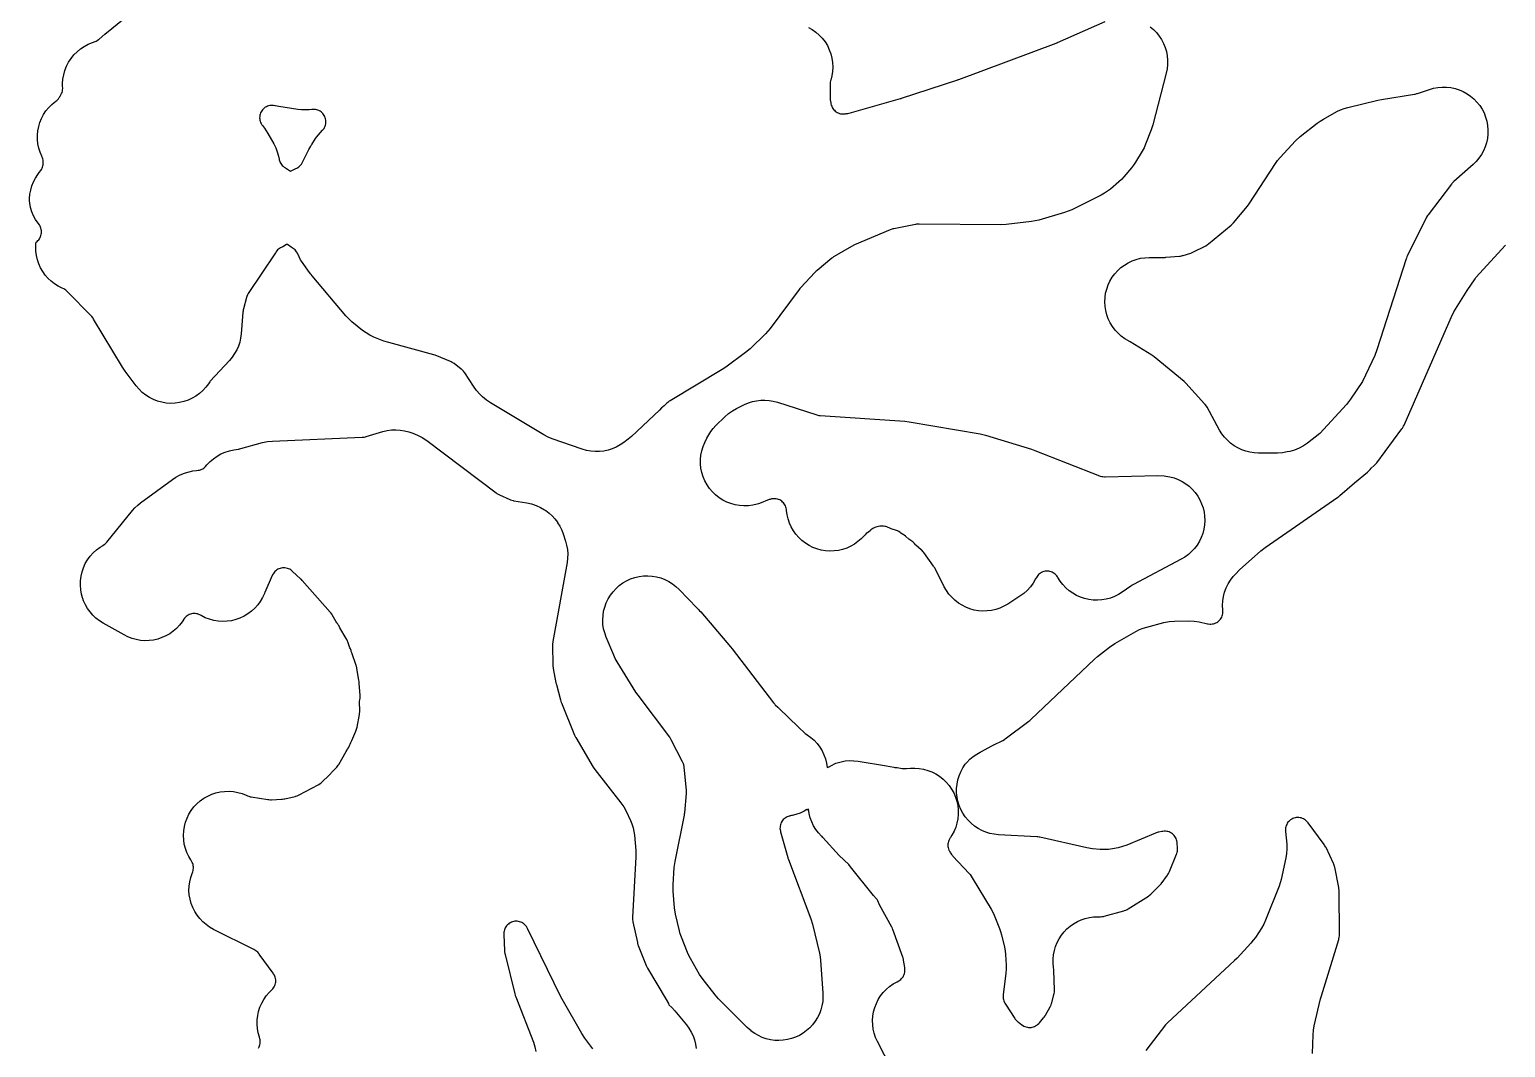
# Model space of a CAD drawing. Header units: millimetres. Extents: x 0 to 300, y 0 to 300.
# Drawn here: x 76.1 to 198.4, y 84.2 to 168.6 of the extents above; entities that cross this region are included whole.
import ezdxf

# ---------------------------------------------------------------- set-up
doc = ezdxf.new("R2010")
doc.units = ezdxf.units.MM
doc.layers.add('CUT', color=7, linetype='CONTINUOUS')

msp = doc.modelspace()

# ---------------------------------------------------------------- linework, layer by layer
at = {"layer": 'CUT'}
for points in [[(168.9527, 168.8156), (169.226, 168.5842), (169.4755, 168.3273), (169.6988, 168.0474), (169.8938, 167.747), (170.0586, 167.4291), (170.1917, 167.0967), (170.2918, 166.7529), (170.358, 166.4009), (170.3897, 166.0442), (170.3864, 165.6862), (170.3483, 165.3301), (170.2758, 164.9794), (169.1635, 160.6728), (169.0307, 160.2606), (168.5726, 159.082), (168.4424, 158.7861), (168.2867, 158.5029), (167.7325, 157.5921), (167.5752, 157.3548), (167.3999, 157.1303), (166.7673, 156.3817), (166.565, 156.1613), (166.3455, 155.958), (165.6499, 155.3646), (165.4132, 155.1789), (165.1622, 155.0131), (164.8984, 154.8685), (162.4477, 153.6523), (162.1518, 153.5214), (161.8456, 153.417), (159.7064, 152.7913), (159.4054, 152.7169), (159.0991, 152.6681), (157.0132, 152.4257), (156.5596, 152.4012), (149.8054, 152.4552), (149.7346, 152.454), (149.582, 152.44), (149.5121, 152.4283), (147.699, 152.0779), (147.626, 152.0617), (147.4711, 152.0145), (147.4016, 151.9872), (144.4339, 150.7289), (144.3342, 150.6827), (144.3011, 150.666), (144.2047, 150.6133), (142.7606, 149.7609), (142.7143, 149.7323), (142.6177, 149.6648), (142.575, 149.6312), (141.3425, 148.6221), (141.2596, 148.5495), (141.2324, 148.5241), (141.1545, 148.4461), (140.0029, 147.2151), (139.9402, 147.1441), (139.9197, 147.1195), (139.8611, 147.045), (137.4586, 143.805), (137.2679, 143.5689), (137.0584, 143.3493), (135.792, 142.1273), (135.4249, 141.8168), (133.7786, 140.5996), (133.4834, 140.4026), (129.1569, 137.8088), (129.0935, 137.7684), (128.9635, 137.6705), (128.9072, 137.6206), (128.6945, 137.422), (128.6625, 137.4001), (128.5215, 137.2837), (128.4614, 137.2243), (128.2841, 137.0387), (125.9533, 134.8616), (125.6777, 134.6284), (125.3212, 134.3557), (125.023, 134.15), (124.7061, 133.9747), (124.3734, 133.8315), (124.0282, 133.7217), (123.6739, 133.6464), (123.3139, 133.6064), (122.9517, 133.602), (122.5909, 133.6333), (122.2348, 133.6999), (121.8871, 133.8013), (119.4013, 134.6609), (119.05, 134.8031), (118.7153, 134.9806), (114.2847, 137.6319), (113.9386, 137.8668), (113.6214, 138.1394), (113.4, 138.3528), (113.111, 138.6658), (112.86, 139.0101), (112.142, 140.1259), (112.1078, 140.1767), (112.0404, 140.2639), (111.9809, 140.3286), (111.8995, 140.403), (111.8518, 140.4413), (111.2618, 140.8947), (111.2123, 140.931), (111.1191, 140.9906), (111.0212, 141.0419), (110.9651, 141.0668), (109.8431, 141.5364), (109.74, 141.5756), (109.7048, 141.5877), (109.5993, 141.6199), (105.8545, 142.6305), (105.4495, 142.7655), (104.6203, 143.0965), (104.2885, 143.2485), (103.9734, 143.4326), (103.6781, 143.647), (102.8012, 144.353), (102.5338, 144.5907), (102.2907, 144.8532), (99.5163, 148.1595), (99.4217, 148.287), (99.3793, 148.3443), (99.1531, 148.6494), (98.6092, 149.3829), (98.5467, 149.5017), (98.3139, 149.9938), (98.2824, 150.0563), (98.2177, 150.1642), (98.1579, 150.2448), (98.0905, 150.3192), (98.0162, 150.3865), (97.9356, 150.4463), (97.7518, 150.5564), (97.4486, 150.759), (97.4239, 150.7793), (97.3834, 150.7523), (97.0694, 150.5844), (96.8855, 150.4973), (96.7995, 150.4456), (96.7189, 150.3857), (96.6447, 150.3183), (96.5774, 150.2439), (96.5025, 150.1427), (96.4635, 150.081), (96.4069, 149.9942), (94.2449, 146.7765), (94.2025, 146.7096), (94.1366, 146.5831), (94.0852, 146.4501), (94.0629, 146.3741), (93.8122, 145.4225), (93.7975, 145.3615), (93.7746, 145.2274), (93.7681, 145.1649), (93.6209, 143.3568), (93.5762, 143.0112), (93.4989, 142.6714), (93.3898, 142.3404), (93.2499, 142.0213), (93.0803, 141.7168), (92.8827, 141.4298), (92.6588, 141.1627), (91.0632, 139.4336), (91.0133, 139.3766), (90.904, 139.2294), (90.6932, 138.9439), (90.4457, 138.6707), (90.172, 138.4237), (89.875, 138.2053), (89.5575, 138.0178), (89.2229, 137.8631), (88.8744, 137.7426), (88.5157, 137.6577), (88.1502, 137.6092), (87.7817, 137.5975), (87.4139, 137.6228), (87.0505, 137.6848), (86.6951, 137.7829), (86.3513, 137.9161), (86.0227, 138.0831), (85.7124, 138.2822), (85.4236, 138.5114), (85.1592, 138.7684), (84.9219, 139.0506), (84.0015, 140.2637), (83.7771, 140.5955), (81.3878, 144.5815), (81.3434, 144.651), (81.2345, 144.7924), (81.1788, 144.8531), (79.2362, 146.8496), (79.1874, 146.8974), (79.0936, 146.977), (79.013, 147.0329), (78.9275, 147.0809), (78.7856, 147.1434), (78.4653, 147.3036), (78.1621, 147.4943), (77.8788, 147.7136), (77.6183, 147.9594), (77.383, 148.2295), (77.175, 148.5211), (76.9964, 148.8316), (76.8489, 149.158), (76.7339, 149.4973), (76.6525, 149.8461), (76.6054, 150.2012), (76.5931, 150.5591), (76.6157, 150.9166), (76.6232, 150.9635), (76.6235, 150.9637), (76.7041, 151.0235), (76.7784, 151.091), (76.8457, 151.1654), (76.9055, 151.2461), (76.957, 151.3322), (76.9998, 151.423), (77.0335, 151.5175), (77.0578, 151.6149), (77.0724, 151.7142), (77.0772, 151.8145), (77.0721, 151.9147), (77.0572, 152.014), (77.0327, 152.1113), (76.9987, 152.2058), (76.9557, 152.2964), (76.9039, 152.3824), (76.7914, 152.5335), (76.5903, 152.8333), (76.4196, 153.1514), (76.2809, 153.4846), (76.1756, 153.8299), (76.1047, 154.1839), (76.0838, 154.3929), (76.0825, 154.582), (76.1141, 154.934), (76.1793, 155.2814), (76.2776, 155.6208), (76.408, 155.9493), (76.5694, 156.2637), (76.7603, 156.5611), (76.8944, 156.7316), (76.8927, 156.7329), (77.0301, 156.9079), (77.0841, 156.9927), (77.1295, 157.0824), (77.1659, 157.1761), (77.1929, 157.273), (77.2102, 157.372), (77.2197, 157.4978), (77.2197, 157.5678), (77.2195, 157.5774), (77.2164, 157.6445), (77.2021, 157.7647), (77.1818, 157.859), (77.1527, 157.951), (77.1032, 158.0676), (77.1002, 158.0738), (76.9602, 158.4058), (76.8533, 158.7498), (76.7806, 159.1027), (76.7428, 159.4611), (76.7403, 159.8214), (76.7731, 160.1802), (76.8409, 160.5341), (76.943, 160.8796), (77.0784, 161.2135), (77.2459, 161.5325), (77.4438, 161.8336), (77.6703, 162.1138), (77.9231, 162.3705), (78.1251, 162.5389), (78.2534, 162.6355), (78.2648, 162.6433), (78.3424, 162.7082), (78.3668, 162.7331), (78.4074, 162.7707), (78.4755, 162.8477), (78.5507, 162.9525), (78.588, 163.0136), (78.6337, 163.093), (78.6422, 163.106), (78.6799, 163.1673), (78.7393, 163.2825), (78.7771, 163.3786), (78.805, 163.4781), (78.8227, 163.5799), (78.8301, 163.683), (78.8232, 163.9114), (78.8276, 163.9116), (78.8219, 164.1047), (78.8485, 164.4762), (78.9127, 164.8431), (79.0136, 165.2017), (79.1503, 165.5482), (79.3214, 165.879), (79.5251, 166.1908), (79.7593, 166.4805), (80.0216, 166.7449), (80.3094, 166.9814), (80.6196, 167.1876), (80.949, 167.3613), (81.2944, 167.5008), (81.5249, 167.5805), (81.6104, 167.6203), (81.6964, 167.671), (81.7975, 167.7448), (81.8506, 167.7899), (82.3257, 168.2137), (83.9387, 169.4884)], [(140.6216, 168.7661), (140.9433, 168.5837), (141.245, 168.3698), (141.5237, 168.1267), (141.7765, 167.8568), (142.001, 167.5629), (142.1947, 167.2479), (142.3559, 166.9151), (142.4827, 166.5677), (142.574, 166.2093), (142.6289, 165.8436), (142.6466, 165.4742), (142.6272, 165.1049), (142.5708, 164.7394), (142.4779, 164.3815), (142.4593, 164.3221), (142.4384, 164.2211), (142.4252, 164.0923), (142.4233, 164.0204), (142.4223, 163.0505), (142.4265, 162.9299), (142.4294, 162.8893), (142.4424, 162.7692), (142.4805, 162.5071), (142.4922, 162.4384), (142.5223, 162.3166), (142.5556, 162.2223), (142.598, 162.1317), (142.6491, 162.0457), (142.7083, 161.9651), (142.7752, 161.8907), (142.8489, 161.8231), (142.929, 161.7631), (143.0145, 161.7112), (143.1046, 161.668), (143.1986, 161.6337), (143.2955, 161.6088), (143.3943, 161.5935), (143.4942, 161.5879), (143.6195, 161.5931), (143.6888, 161.6012), (143.7554, 161.6105), (143.867, 161.6301), (143.9044, 161.638), (144.0144, 161.6652), (148.2568, 162.8679), (148.2886, 162.8772), (148.2993, 162.8805), (148.3309, 162.8905), (153.0164, 164.423), (153.0481, 164.4337), (153.0588, 164.4375), (153.0903, 164.4488), (161.1614, 167.4534), (161.2095, 167.4722), (161.2257, 167.4788), (161.2732, 167.499), (165.2241, 169.2563)], [(147.5057, 82.4399), (146.3476, 84.7066), (146.199, 85.0367), (146.0835, 85.3798), (146.0024, 85.7327), (145.9564, 86.0918), (145.946, 86.4536), (145.9712, 86.8148), (146.0318, 87.1717), (146.1273, 87.5209), (146.2566, 87.8591), (146.4186, 88.1828), (146.6116, 88.4891), (146.8339, 88.7749), (147.0832, 89.0374), (147.3571, 89.2741), (147.653, 89.4827), (147.9679, 89.6612), (148.1091, 89.7323), (148.1929, 89.7852), (148.2712, 89.8461), (148.3433, 89.9142), (148.4084, 89.989), (148.466, 90.0698), (148.5154, 90.1557), (148.5563, 90.2461), (148.5883, 90.3399), (148.6109, 90.4365), (148.6242, 90.5347), (148.6278, 90.6338), (148.6203, 90.758), (148.6112, 90.8265), (148.5144, 91.4365), (148.5024, 91.5022), (148.4665, 91.6422), (148.4454, 91.7056), (147.6271, 93.9834), (147.6077, 94.0344), (147.5594, 94.1422), (147.5343, 94.1906), (146.5299, 96.0375), (146.3756, 96.3572), (146.3305, 96.4795), (146.2678, 96.538), (146.0317, 96.8051), (144.124, 99.1875), (144.0583, 99.2646), (144.0354, 99.2899), (143.9652, 99.3628), (143.1769, 100.1329), (141.8247, 101.6159), (141.7562, 101.6867), (141.7159, 101.7259), (141.4694, 101.991), (141.2501, 102.2789), (141.0603, 102.5871), (140.9016, 102.9124), (140.7758, 103.2518), (140.6839, 103.6019), (140.6269, 103.9594), (140.6268, 103.9618), (140.5686, 103.9221), (140.5072, 103.8885), (140.5041, 103.9352), (140.2634, 103.7911), (139.9346, 103.6361), (139.5921, 103.5144), (139.2917, 103.44), (139.2228, 103.4256), (139.1482, 103.4138), (139.0765, 103.3952), (139.0474, 103.3895), (138.9523, 103.3611), (138.8604, 103.3236), (138.7726, 103.2773), (138.6897, 103.2228), (138.6124, 103.1605), (138.5416, 103.0909), (138.4778, 103.0149), (138.4218, 102.933), (138.3739, 102.846), (138.3347, 102.7548), (138.3045, 102.6603), (138.2836, 102.5632), (138.2723, 102.4646), (138.2705, 102.3654), (138.2784, 102.2664), (138.3003, 102.1439), (138.3174, 102.0769), (138.9122, 99.9604), (138.9332, 99.8915), (138.9408, 99.8684), (138.9647, 99.8005), (140.8286, 94.857), (140.9638, 94.4166), (141.5392, 92.0141), (141.597, 91.7206), (141.6307, 91.4234), (141.8262, 88.7228), (141.8347, 88.3692), (141.8092, 88.0164), (141.7499, 87.6677), (141.6574, 87.3263), (141.5324, 86.9954), (141.3762, 86.678), (141.1903, 86.3772), (140.9763, 86.0956), (140.7362, 85.8358), (140.4722, 85.6004), (140.1868, 85.3914), (139.8827, 85.2108), (139.5626, 85.0603), (139.2295, 84.9413), (138.8865, 84.8549), (138.5368, 84.8018), (138.1837, 84.7825), (137.8303, 84.7974), (137.4799, 84.8461), (137.1359, 84.9283), (136.8014, 85.0431), (136.4794, 85.1896), (136.1731, 85.3664), (135.8851, 85.5718), (135.8692, 85.5844), (135.5443, 85.8733), (133.1818, 88.2393), (132.8871, 88.5725), (131.8928, 89.8443), (131.6103, 90.2618), (130.8428, 91.5829), (130.7143, 91.8242), (130.6042, 92.0744), (130.0997, 93.3467), (130.0058, 93.6129), (129.9326, 93.8855), (129.6198, 95.2595), (129.5394, 95.7878), (129.4305, 97.1745), (129.4262, 97.6878), (129.5145, 99.1228), (129.5794, 99.6199), (130.3501, 103.462), (130.3647, 103.5458), (130.3689, 103.5742), (130.3792, 103.6587), (130.5314, 105.2457), (130.5364, 105.3158), (130.5359, 105.4679), (130.5305, 105.538), (130.3358, 107.4441), (130.3275, 107.5103), (130.3042, 107.6281), (130.2769, 107.7198), (130.232, 107.8312), (130.2028, 107.8911), (129.2652, 109.7077), (129.2369, 109.7599), (129.1686, 109.8689), (129.134, 109.9171), (126.5127, 113.414), (126.3368, 113.6704), (124.7724, 116.1734), (124.6223, 116.4371), (124.4945, 116.7124), (123.8667, 118.2249), (123.7442, 118.567), (123.656, 118.9195), (123.6031, 119.279), (123.5859, 119.6419), (123.6047, 120.0048), (123.6592, 120.3641), (123.749, 120.7162), (123.873, 121.0577), (124.0302, 121.3854), (124.219, 121.6958), (124.4375, 121.9862), (124.6836, 122.2535), (124.9549, 122.4952), (125.2488, 122.709), (125.5623, 122.8926), (125.8925, 123.0445), (126.236, 123.1629), (126.5895, 123.2469), (126.9496, 123.2955), (127.3128, 123.3084), (127.6754, 123.2853), (128.034, 123.2265), (128.385, 123.1326), (128.725, 123.0045), (129.0508, 122.8434), (129.359, 122.651), (129.6467, 122.4291), (129.9111, 122.1798), (131.4188, 120.6104), (131.4661, 120.5603), (131.4897, 120.5353), (131.5135, 120.5101), (131.6082, 120.4098), (131.6995, 120.309), (134.1795, 117.4023), (134.2988, 117.255), (137.7294, 112.7867), (137.7632, 112.7443), (137.8419, 112.6566), (137.8805, 112.6182), (138.0871, 112.4205), (138.1635, 112.336), (138.2014, 112.2986), (139.7849, 110.7919), (139.8419, 110.7412), (140.3124, 110.2909), (140.3696, 110.2391), (140.5021, 110.1373), (140.5284, 110.1203), (140.8235, 109.9082), (141.0963, 109.668), (141.344, 109.4019), (141.5642, 109.1128), (141.7548, 108.8032), (141.9138, 108.4764), (142.0398, 108.1354), (142.1315, 107.7837), (142.188, 107.4246), (142.1888, 107.4105), (142.2944, 107.4777), (142.2975, 107.4487), (142.5272, 107.5885), (142.8378, 107.7377), (142.9076, 107.765), (143.0149, 107.8041), (143.3333, 107.8939), (143.6852, 107.957), (144.0417, 107.9857), (144.3992, 107.9796), (144.7545, 107.9387), (147.11, 107.5511), (147.7082, 107.4345), (147.7944, 107.4204), (147.9828, 107.4072), (147.9839, 107.4072), (148.3871, 107.3409), (148.4718, 107.3295), (148.6568, 107.3216), (148.7422, 107.3256), (149.0853, 107.3522), (149.4504, 107.3622), (149.8147, 107.336), (150.1746, 107.2737), (150.5266, 107.176), (150.8671, 107.0439), (151.1928, 106.8786), (151.5005, 106.6818), (151.7871, 106.4554), (152.0499, 106.2017), (152.2862, 105.9231), (152.4936, 105.6225), (152.6702, 105.3028), (152.8142, 104.9671), (152.9241, 104.6188), (152.9989, 104.2613), (153.0379, 103.8981), (153.0406, 103.5329), (153.0071, 103.1692), (152.9376, 102.8106), (152.8328, 102.4607), (152.6939, 102.1229), (152.5221, 101.8006), (152.3877, 101.5995), (152.3891, 101.5986), (152.3738, 101.5756), (152.3058, 101.4623), (152.2628, 101.3713), (152.2289, 101.2766), (152.2045, 101.1789), (152.1898, 101.0794), (152.185, 100.9788), (152.1901, 100.8783), (152.2051, 100.7788), (152.2298, 100.6813), (152.2746, 100.557), (152.2853, 100.5315), (152.2819, 100.5301), (152.3318, 100.4108), (152.4045, 100.3386), (152.4266, 100.2944), (152.4801, 100.2092), (152.5575, 100.1094), (152.6044, 100.0573), (153.9504, 98.6356), (154.0227, 98.545), (154.2021, 98.2739), (155.7586, 95.6802), (155.8965, 95.4287), (156.0143, 95.1672), (156.4572, 94.0723), (156.5528, 93.8072), (156.6277, 93.5356), (156.8645, 92.5287), (156.9231, 92.2214), (156.9553, 91.9102), (157.0094, 91.0195), (157.0145, 90.6856), (156.9893, 90.3526), (156.7728, 88.5742), (156.766, 88.5036), (156.7632, 88.3761), (156.7712, 88.2747), (156.7891, 88.1746), (156.8169, 88.0768), (156.8543, 87.9823), (156.9128, 87.8689), (156.9499, 87.8085), (157.7209, 86.6205), (157.7575, 86.5669), (157.8298, 86.4751), (157.8939, 86.4074), (157.9816, 86.3302), (158.0331, 86.2908), (158.3106, 86.0883), (158.3689, 86.0479), (158.4792, 85.9832), (158.5719, 85.9406), (158.6683, 85.9075), (158.7675, 85.8841), (158.8685, 85.8707), (158.9704, 85.8675), (159.0721, 85.8745), (159.1726, 85.8915), (159.2709, 85.9184), (159.366, 85.9551), (159.457, 86.001), (159.543, 86.0557), (159.6231, 86.1188), (159.7152, 86.2075), (159.7625, 86.2604), (160.1083, 86.6673), (160.1502, 86.719), (160.2329, 86.8371), (160.2671, 86.8941), (160.6585, 87.5817), (160.6884, 87.6369), (160.7354, 87.7397), (160.7732, 87.8462), (160.7903, 87.9066), (160.9705, 88.6039), (160.9856, 88.6683), (161.0046, 88.786), (161.0125, 88.9049), (161.0124, 88.9711), (160.9701, 90.5972), (160.9654, 90.681), (160.9422, 90.841), (160.9085, 91.1908), (160.9084, 91.5422), (160.9419, 91.892), (161.0086, 92.237), (161.1079, 92.5741), (161.239, 92.9002), (161.4006, 93.2122), (161.5913, 93.5074), (161.8094, 93.783), (162.0527, 94.0365), (162.3192, 94.2657), (162.6063, 94.4683), (162.9115, 94.6426), (163.2319, 94.7869), (163.5646, 94.9), (163.9066, 94.9807), (164.2548, 95.0284), (164.6059, 95.0427), (164.7738, 95.0415), (164.8384, 95.0425), (164.9543, 95.0522), (165.0689, 95.0724), (165.1316, 95.0879), (166.7516, 95.5275), (166.8197, 95.5478), (166.9392, 95.5934), (167.0535, 95.6507), (167.1144, 95.6872), (168.8103, 96.7608), (168.8745, 96.8039), (169.0054, 96.9083), (169.0617, 96.9613), (169.6734, 97.5684), (169.7568, 97.6575), (169.7837, 97.6885), (169.8604, 97.7835), (170.3818, 98.4806), (170.418, 98.5312), (170.477, 98.6263), (170.5274, 98.7262), (170.5517, 98.7834), (171.1288, 100.2269), (171.151, 100.2862), (171.1838, 100.3955), (171.2021, 100.4846), (171.2124, 100.575), (171.2152, 100.6891), (171.2125, 100.7524), (171.188, 101.1301), (171.1816, 101.2011), (171.1606, 101.3277), (171.1338, 101.4264), (171.0973, 101.522), (171.0514, 101.6134), (170.9966, 101.6997), (170.9335, 101.7802), (170.8626, 101.8539), (170.7847, 101.9202), (170.7006, 101.9784), (170.611, 102.0279), (170.517, 102.0681), (170.4194, 102.0988), (170.3193, 102.1196), (170.2176, 102.1302), (170.1153, 102.1306), (169.9876, 102.1183), (169.9173, 102.1062), (169.6658, 102.0562), (169.597, 102.0408), (169.4509, 101.9964), (169.3852, 101.9709), (167.0064, 100.9814), (166.6507, 100.8544), (166.2838, 100.7647), (165.829, 100.6779), (165.4928, 100.6297), (165.1536, 100.6128), (164.8143, 100.6272), (164.1675, 100.6848), (163.6843, 100.7605), (159.8135, 101.6342), (159.7546, 101.6462), (159.6256, 101.664), (159.5657, 101.6685), (156.3831, 101.8378), (156.0256, 101.8744), (155.6735, 101.9458), (155.33, 102.0512), (154.9984, 102.1896), (154.6819, 102.3597), (154.3836, 102.56), (154.1062, 102.7884), (153.8525, 103.0428), (153.6248, 103.3208), (153.4254, 103.6196), (153.2561, 103.9366), (153.1185, 104.2685), (153.0141, 104.6123), (152.9437, 104.9646), (152.908, 105.3222), (152.9074, 105.6815), (152.942, 106.0391), (153.0112, 106.3917), (153.1146, 106.7358), (153.2511, 107.0682), (153.4194, 107.3856), (153.6131, 107.6778), (153.7437, 107.8388), (153.9983, 108.0961), (154.277, 108.327), (154.5771, 108.5294), (154.8481, 108.6757), (154.8475, 108.6771), (154.9623, 108.7355), (155.8372, 109.2085), (155.9323, 109.2641), (155.9638, 109.2839), (155.9905, 109.302), (156.6786, 109.6323), (156.7413, 109.6643), (156.8715, 109.7435), (156.9287, 109.7844), (158.8951, 111.2648), (158.9677, 111.3228), (158.9917, 111.343), (159.061, 111.4049), (164.3384, 116.3926), (164.5863, 116.6067), (165.5673, 117.3808), (166.0142, 117.6829), (167.7718, 118.6918), (168.0587, 118.8401), (168.3575, 118.9627), (168.666, 119.0585), (170.0904, 119.4334), (170.5247, 119.5201), (170.9663, 119.5539), (172.1556, 119.5732), (172.5895, 119.5545), (173.0182, 119.4848), (173.6836, 119.3358), (173.7531, 119.3221), (173.8799, 119.3067), (173.9816, 119.3045), (174.083, 119.3125), (174.1832, 119.3305), (174.281, 119.3585), (174.3756, 119.3959), (174.466, 119.4427), (174.5513, 119.4981), (174.6307, 119.5618), (174.7033, 119.6331), (174.7685, 119.7112), (174.8256, 119.7954), (174.8741, 119.8849), (174.9134, 119.9788), (174.9431, 120.0761), (174.9631, 120.1759), (174.973, 120.2771), (174.9728, 120.3789), (174.9625, 120.4797), (174.9436, 120.8517), (174.9625, 121.2238), (175.0189, 121.5921), (175.1123, 121.9527), (175.2417, 122.3021), (175.4058, 122.6365), (175.603, 122.9526), (175.8311, 123.2471), (176.0047, 123.4491), (176.356, 123.8057), (178.1276, 125.3744), (178.4657, 125.6401), (184.499, 129.8357), (184.5732, 129.8904), (184.5977, 129.9095), (184.6687, 129.9682), (185.8695, 131.0182), (186.9469, 131.8996), (187.0039, 131.9488), (187.1186, 132.0649), (187.1671, 132.1225), (187.2472, 132.2228), (187.5034, 132.4469), (187.5587, 132.4979), (187.6693, 132.6174), (187.7158, 132.6765), (189.8121, 135.4862), (189.8591, 135.5531), (189.9479, 135.7062), (189.9827, 135.7801), (193.8796, 144.7162), (194.1186, 145.1737), (195.2151, 146.955), (195.8763, 147.9333), (195.9458, 148.0169), (198.3994, 150.6986)], [(95.0515, 84.1585), (95.1005, 84.2462), (95.1406, 84.3384), (95.1714, 84.4341), (95.1927, 84.5323), (95.2042, 84.6322), (95.2059, 84.7326), (95.1977, 84.8328), (95.1797, 84.9317), (95.1434, 85.0586), (95.14, 85.0684), (95.0408, 85.4153), (94.9761, 85.7703), (94.9465, 86.1299), (94.9523, 86.4907), (94.9934, 86.8491), (95.0695, 87.2018), (95.1798, 87.5454), (95.3233, 87.8764), (95.4985, 88.1918), (95.7039, 88.4885), (95.9373, 88.7636), (96.168, 88.9869), (96.2505, 89.0751), (96.3119, 89.1553), (96.3651, 89.2413), (96.4095, 89.332), (96.4448, 89.4267), (96.4705, 89.5244), (96.4865, 89.6241), (96.4925, 89.725), (96.4886, 89.826), (96.4746, 89.926), (96.4509, 90.0242), (96.4176, 90.1196), (96.3751, 90.2113), (96.3106, 90.3204), (96.2704, 90.3782), (95.1164, 91.9522), (95.0753, 92.0056), (94.9945, 92.0963), (94.9236, 92.1622), (94.8467, 92.2212), (94.7437, 92.2856), (94.6841, 92.3172), (91.3261, 93.9992), (91.0096, 94.1778), (90.7124, 94.3867), (90.4372, 94.624), (90.1868, 94.8873), (89.9637, 95.174), (89.7699, 95.4814), (89.6074, 95.8064), (89.4779, 96.1459), (89.3825, 96.4965), (89.3221, 96.8548), (89.2975, 97.2173), (89.3087, 97.5805), (89.3558, 97.9407), (89.4382, 98.2946), (89.5552, 98.6386), (89.6102, 98.7774), (89.6376, 98.8727), (89.6557, 98.9702), (89.6642, 99.069), (89.6631, 99.1682), (89.6524, 99.2668), (89.6321, 99.3639), (89.6026, 99.4586), (89.564, 99.55), (89.5048, 99.6593), (89.4435, 99.7551), (89.4445, 99.7558), (89.2791, 100.0295), (89.1218, 100.36), (88.9982, 100.7045), (88.9095, 101.0597), (88.8566, 101.4219), (88.8399, 101.7875), (88.8597, 102.153), (88.9158, 102.5148), (89.0076, 102.8691), (89.1341, 103.2126), (89.2942, 103.5418), (89.4863, 103.8534), (89.7084, 104.1443), (89.9584, 104.4117), (90.2337, 104.653), (90.5316, 104.8656), (90.8493, 105.0475), (91.1834, 105.197), (91.5308, 105.3125), (91.8879, 105.3928), (92.2512, 105.4372), (92.6172, 105.4452), (92.9821, 105.4168), (93.3424, 105.3523), (93.6945, 105.2522), (94.0349, 105.1176), (94.1402, 105.0698), (94.2581, 105.0264), (94.3798, 104.9947), (94.4485, 104.9821), (95.835, 104.7636), (95.9062, 104.7542), (96.0614, 104.7456), (96.1332, 104.747), (96.9739, 104.7852), (97.0383, 104.7895), (97.1769, 104.8085), (97.2402, 104.8216), (98.0975, 105.0195), (98.1578, 105.0348), (98.2643, 105.0695), (98.3674, 105.1132), (98.4229, 105.1412), (100.0104, 105.9859), (100.0651, 106.0165), (100.1597, 106.0781), (100.2485, 106.1478), (100.2952, 106.1896), (100.9104, 106.7663), (100.9648, 106.8201), (101.0727, 106.9456), (101.1178, 107.0074), (101.1251, 107.018), (101.496, 107.3961), (101.5381, 107.4409), (101.6086, 107.5264), (101.6714, 107.6177), (101.703, 107.6705), (102.3127, 108.7437), (102.4025, 108.8741), (102.4378, 108.928), (102.5062, 109.0496), (102.5339, 109.1078), (102.5877, 109.2276), (102.6312, 109.3041), (102.6617, 109.3608), (102.7194, 109.4878), (102.742, 109.5481), (102.7785, 109.6528), (103.1249, 110.4248), (103.1571, 110.5027), (103.2116, 110.6767), (103.2296, 110.759), (103.4257, 111.8074), (103.4374, 111.8799), (103.4504, 112.0384), (103.4507, 112.1118), (103.4347, 112.8581), (103.4637, 113.0733), (103.4715, 113.1441), (103.4767, 113.2984), (103.4738, 113.3697), (103.4042, 114.4166), (103.3982, 114.4836), (103.3952, 114.5023), (103.3951, 114.5038), (103.3912, 114.5449), (103.3751, 114.6661), (103.2128, 115.6201), (103.2013, 115.6796), (103.1684, 115.8066), (103.1495, 115.8641), (102.7799, 116.9133), (102.7494, 117.03), (102.7285, 117.1024), (102.6708, 117.255), (102.6387, 117.3231), (102.6281, 117.3442), (102.457, 117.8297), (102.4317, 117.8962), (102.3664, 118.0355), (102.3314, 118.0975), (101.7975, 118.9913), (101.7008, 119.1831), (101.6704, 119.2401), (101.5965, 119.3586), (101.5587, 119.411), (101.5026, 119.4849), (101.1571, 120.0633), (101.1221, 120.1191), (101.0379, 120.2342), (100.9955, 120.2846), (98.6627, 122.9257), (98.608, 122.9846), (98.5891, 123.0041), (98.5316, 123.0603), (97.8844, 123.6639), (97.831, 123.7113), (97.7288, 123.7891), (97.6415, 123.8426), (97.5492, 123.8871), (97.453, 123.9222), (97.3537, 123.9474), (97.2524, 123.9626), (97.1501, 123.9676), (97.0478, 123.9623), (96.9466, 123.9468), (96.8474, 123.9213), (96.7512, 123.8859), (96.6591, 123.8411), (96.572, 123.7873), (96.4906, 123.725), (96.4159, 123.6549), (96.3486, 123.5777), (96.2894, 123.4941), (96.226, 123.3824), (96.1955, 123.3179), (95.5823, 121.9301), (95.5568, 121.8692), (95.5466, 121.8433), (95.3935, 121.5066), (95.2074, 121.187), (94.99, 120.8878), (94.7437, 120.6119), (94.4709, 120.3621), (94.1744, 120.141), (93.8572, 119.9509), (93.5224, 119.7936), (93.1736, 119.6707), (92.8141, 119.5836), (92.4478, 119.533), (92.0781, 119.5194), (91.709, 119.5432), (91.3442, 119.6038), (90.9873, 119.7009), (90.642, 119.8333), (90.3117, 119.9998), (90.1958, 120.0657), (90.1039, 120.1066), (90.0083, 120.1383), (89.9101, 120.1604), (89.8102, 120.1728), (89.7095, 120.1752), (89.6091, 120.1678), (89.51, 120.1505), (89.413, 120.1235), (89.3191, 120.0871), (89.2293, 120.0417), (89.1443, 119.9877), (89.0651, 119.9255), (88.9924, 119.8559), (88.9269, 119.7794), (88.8512, 119.6711), (88.8365, 119.6476), (88.8328, 119.65), (88.7368, 119.4969), (88.5157, 119.2113), (88.2676, 118.9488), (87.995, 118.7119), (87.7005, 118.5029), (87.3868, 118.3238), (87.0571, 118.1764), (86.7145, 118.062), (86.3623, 117.9818), (86.004, 117.9366), (85.643, 117.9268), (85.2827, 117.9525), (84.9267, 118.0134), (84.5784, 118.1089), (84.2412, 118.2382), (83.9182, 118.4), (82.1717, 119.385), (81.8706, 119.5746), (81.5892, 119.7925), (81.3303, 120.0365), (81.0961, 120.3045), (80.889, 120.5938), (80.7108, 120.9018), (80.5632, 121.2256), (80.4976, 121.4168), (80.4944, 121.4157), (80.49, 121.4287), (80.4723, 121.4903), (80.4476, 121.5622), (80.4419, 121.5818), (80.4458, 121.5829), (80.3876, 121.7859), (80.3218, 122.1517), (80.2933, 122.5222), (80.3023, 122.8937), (80.3488, 123.2624), (80.4323, 123.6245), (80.552, 123.9763), (80.7065, 124.3142), (80.8944, 124.6348), (81.1137, 124.9348), (81.3622, 125.2111), (81.6374, 125.4609), (81.9363, 125.6816), (82.1304, 125.7966), (82.129, 125.799), (82.1532, 125.8134), (82.2654, 125.8876), (82.3448, 125.9524), (82.4357, 126.0433), (82.4822, 126.0974), (84.6177, 128.7099), (84.8229, 128.9405), (85.0467, 129.1531), (85.2876, 129.3461), (87.9172, 131.2774), (88.2088, 131.4709), (88.5175, 131.6358), (88.8404, 131.7705), (89.0217, 131.8362), (89.3149, 131.9288), (89.6147, 131.9966), (89.9192, 132.039), (90.0712, 132.0538), (90.1672, 132.0725), (90.261, 132.1003), (90.3518, 132.1369), (90.4386, 132.1821), (90.5207, 132.2354), (90.5973, 132.2962), (90.6677, 132.3641), (90.7843, 132.5003), (91.0397, 132.7698), (91.321, 133.0121), (91.6253, 133.2249), (91.9495, 133.4058), (92.2903, 133.5531), (92.6443, 133.6653), (93.0077, 133.7412), (93.3873, 133.8006), (93.4815, 133.8181), (93.5132, 133.8249), (93.6062, 133.8479), (95.3998, 134.3454), (95.8109, 134.4345), (96.2295, 134.476), (103.647, 134.7842), (103.7061, 134.7879), (103.8121, 134.8012), (103.9165, 134.8232), (103.9736, 134.8391), (105.359, 135.2544), (105.7117, 135.3414), (106.0712, 135.3932), (106.4341, 135.4092), (106.7968, 135.3893), (107.1557, 135.3337), (107.5074, 135.2429), (107.8485, 135.1178), (108.2214, 134.9598), (108.6235, 134.7595), (108.9982, 134.5117), (114.7447, 130.1838), (114.81, 130.1375), (114.9595, 130.0493), (115.0317, 130.0145), (115.896, 129.6284), (115.9525, 129.6046), (116.0569, 129.5683), (116.164, 129.5412), (116.2243, 129.53), (117.2871, 129.3566), (117.6779, 129.2708), (118.057, 129.143), (118.4201, 128.9747), (118.7626, 128.7679), (118.8555, 128.7048), (119.13, 128.4986), (119.384, 128.2677), (119.6154, 128.0141), (119.8222, 127.7401), (119.8472, 127.7035), (120.0292, 127.4082), (120.1826, 127.097), (120.3059, 126.7728), (120.4971, 126.1885), (120.5926, 125.8391), (120.6533, 125.4819), (120.6786, 125.1205), (120.6681, 124.7584), (120.622, 124.399), (119.4553, 117.8705), (119.445, 117.8032), (119.433, 117.6561), (119.4324, 117.588), (119.4576, 115.8622), (119.4598, 115.8008), (119.4732, 115.6685), (119.4833, 115.6079), (119.707, 114.4268), (119.7193, 114.3678), (119.7238, 114.348), (119.7382, 114.2894), (120.0776, 113.0118), (120.1074, 112.9122), (120.1185, 112.8789), (120.1545, 112.7813), (121.2446, 110.0899), (121.2657, 110.0405), (121.3173, 109.9364), (121.3438, 109.8897), (122.7963, 107.442), (122.8527, 107.3534), (122.8727, 107.3241), (122.9346, 107.2393), (125.0901, 104.4732), (125.321, 104.1406), (125.5139, 103.7847), (125.8711, 103.0289), (125.9957, 102.7322), (126.094, 102.4256), (126.165, 102.1117), (126.2083, 101.7927), (126.3232, 100.5337), (126.3331, 99.9999), (126.0593, 94.9681), (126.0573, 94.9058), (126.061, 94.7936), (126.0746, 94.6822), (126.0861, 94.621), (126.4501, 92.8987), (126.464, 92.8392), (126.5023, 92.7126), (126.5237, 92.6554), (127.1884, 90.9904), (127.2106, 90.9379), (127.2654, 90.8273), (127.2937, 90.7778), (128.8513, 88.1789), (129.0212, 87.8609), (129.0693, 87.7449), (129.3208, 87.5151), (129.5588, 87.2512), (130.5125, 86.0847), (130.7257, 85.7964), (130.9097, 85.4887), (131.0628, 85.1646), (131.1837, 84.8271), (131.2711, 84.4794), (131.3241, 84.1248)], [(182.4022, 83.7051), (182.4433, 85.2642), (182.4722, 85.6377), (182.539, 86.0063), (183.0644, 88.2477), (183.1324, 88.4978), (184.574, 93.1448), (184.5937, 93.2149), (184.6196, 93.3433), (184.6322, 93.4738), (184.6336, 93.5465), (184.6118, 97.1722), (184.6096, 97.2425), (184.5937, 97.3939), (184.5811, 97.4631), (184.2349, 99.1396), (184.2158, 99.2204), (184.1592, 99.391), (184.1262, 99.4672), (183.5176, 100.77), (183.4854, 100.8346), (183.4053, 100.9687), (183.3637, 101.0276), (182.0268, 102.8243), (181.9829, 102.8802), (181.8967, 102.9747), (181.8208, 103.0428), (181.7385, 103.103), (181.6506, 103.1547), (181.5579, 103.1974), (181.4615, 103.2307), (181.3622, 103.2541), (181.2611, 103.2676), (181.1592, 103.2709), (181.0575, 103.264), (180.9569, 103.247), (180.8585, 103.2201), (180.7633, 103.1835), (180.6722, 103.1376), (180.5862, 103.0829), (180.506, 103.0198), (180.4325, 102.9491), (180.3665, 102.8714), (180.3085, 102.7875), (180.2591, 102.6983), (180.2189, 102.6045), (180.1883, 102.5072), (180.1675, 102.4074), (180.1567, 102.306), (180.156, 102.178), (180.1609, 102.1071), (180.2597, 101.0605), (180.2758, 100.6786), (180.2521, 100.297), (180.1889, 99.9199), (179.7937, 98.1367), (179.7199, 97.8566), (179.6243, 97.5832), (178.5151, 94.7714), (178.3601, 94.4306), (178.1713, 94.1073), (177.6665, 93.3362), (177.4891, 93.0883), (177.2919, 92.856), (176.1475, 91.6165), (175.9468, 91.4153), (170.3837, 86.2541), (170.3419, 86.2137), (170.2568, 86.1207), (170.2202, 86.0755), (168.5855, 83.9666)], [(122.7499, 84.097), (122.0953, 84.9774), (121.8481, 85.3565), (120.2261, 88.2151), (120.1236, 88.4091), (117.3494, 94.0594), (117.3174, 94.1208), (117.2517, 94.227), (117.1914, 94.3061), (117.1237, 94.379), (117.0492, 94.445), (116.9686, 94.5034), (116.8828, 94.5537), (116.7925, 94.5954), (116.6985, 94.6282), (116.6018, 94.6516), (116.5033, 94.6655), (116.4039, 94.6698), (116.3045, 94.6644), (116.2061, 94.6494), (116.1097, 94.6249), (116.0161, 94.5911), (115.9263, 94.5483), (115.841, 94.4971), (115.7611, 94.4378), (115.6874, 94.371), (115.6205, 94.2973), (115.561, 94.2175), (115.5097, 94.1323), (115.4668, 94.0425), (115.4329, 93.9489), (115.4083, 93.8525), (115.3931, 93.7542), (115.3862, 93.6296), (115.3874, 93.5603), (115.4437, 92.2144), (115.4484, 92.143), (115.4705, 91.9895), (115.4859, 91.9196), (116.2961, 88.6515), (116.3251, 88.5488), (116.336, 88.5145), (116.3715, 88.4139), (117.8353, 84.6558), (117.9621, 84.2679), (118.045, 83.8683)]]:
    msp.add_lwpolyline(points, dxfattribs=at)
for points in [[(177.1487, 154.1357), (179.3193, 157.4684), (179.5051, 157.7283), (179.7128, 157.971), (180.9962, 159.3454), (181.389, 159.7089), (182.7735, 160.8144), (183.0304, 161.002), (183.3026, 161.1666), (184.4243, 161.7803), (184.7129, 161.9222), (185.0129, 162.0384), (185.3219, 162.1278), (187.8199, 162.7338), (188.1096, 162.7919), (190.8507, 163.2275), (190.9101, 163.2382), (191.037, 163.2696), (191.0946, 163.2877), (192.0864, 163.6243), (192.4327, 163.7232), (192.7871, 163.7877), (193.146, 163.8172), (193.5061, 163.8114), (193.8639, 163.7705), (194.216, 163.6947), (194.5589, 163.5848), (194.8895, 163.4418), (195.2045, 163.2672), (195.5008, 163.0626), (195.7758, 162.83), (196.0266, 162.5715), (196.2509, 162.2898), (196.4466, 161.9875), (196.6118, 161.6674), (196.7448, 161.3328), (196.8445, 160.9867), (196.9097, 160.6325), (196.94, 160.2736), (196.9351, 159.9135), (196.8949, 159.5556), (196.8199, 159.2034), (196.7107, 158.8602), (196.5685, 158.5293), (196.3946, 158.214), (196.1906, 157.9171), (195.9586, 157.6417), (195.7007, 157.3903), (194.112, 155.9864), (194.0605, 155.9386), (193.9569, 155.8271), (193.913, 155.7722), (191.9735, 153.2191), (191.9341, 153.1645), (191.8572, 153.0405), (191.8259, 152.9809), (190.2438, 149.7909), (190.2209, 149.7426), (190.1774, 149.6353), (190.1601, 149.5847), (187.7359, 142.024), (187.5597, 141.5772), (186.5404, 139.4182), (185.5474, 137.9385), (185.3856, 137.7159), (185.2076, 137.5061), (182.9954, 135.0875), (181.9707, 134.2968), (181.6399, 134.0692), (181.2863, 133.8791), (180.914, 133.7287), (180.5276, 133.6199), (180.3023, 133.5695), (179.9056, 133.5033), (179.504, 133.4809), (177.9268, 133.4794), (177.5698, 133.4964), (177.2161, 133.548), (176.8692, 133.6338), (176.5322, 133.7528), (176.2083, 133.904), (175.9007, 134.086), (175.6122, 134.2969), (175.3455, 134.535), (175.1033, 134.7977), (174.8877, 135.0828), (174.7008, 135.3875), (173.6633, 137.2797), (173.6208, 137.352), (173.5155, 137.4997), (173.461, 137.5634), (171.9111, 139.2708), (171.8751, 139.309), (171.7927, 139.3872), (171.7528, 139.4212), (169.2849, 141.4429), (169.1955, 141.5113), (169.1645, 141.5333), (169.0707, 141.5954), (167.2827, 142.6937), (167.188, 142.7477), (167.1514, 142.767), (166.8408, 142.9508), (166.5497, 143.1643), (166.281, 143.4052), (166.0372, 143.6713), (165.8207, 143.9601), (165.6335, 144.2687), (165.4775, 144.5942), (165.3542, 144.9334), (165.2648, 145.2831), (165.2101, 145.6398), (165.1907, 146.0002), (165.2067, 146.3608), (165.258, 146.7181), (165.3441, 147.0686), (165.4641, 147.4089), (165.617, 147.7359), (165.8012, 148.0463), (166.015, 148.3371), (166.2562, 148.6055), (166.5227, 148.849), (166.8117, 149.0652), (167.1205, 149.252), (167.4462, 149.4075), (167.7856, 149.5304), (168.1353, 149.6194), (168.4922, 149.6737), (168.8526, 149.6927), (170.0925, 149.6971), (170.1624, 149.6988), (170.186, 149.6999), (170.2558, 149.7045), (171.3839, 149.8037), (171.4585, 149.8123), (171.618, 149.8435), (171.6903, 149.8637), (172.3177, 150.0568), (172.3746, 150.0757), (172.4949, 150.1241), (172.5489, 150.1499), (173.4952, 150.6269), (173.565, 150.6645), (173.7088, 150.7584), (173.7714, 150.8072), (175.649, 152.3562), (175.6991, 152.3995), (175.8007, 152.5005), (175.8442, 152.5503), (177.0128, 153.9516), (177.0733, 154.0286), (177.0929, 154.0552)], [(100.4863, 160.389), (100.537, 160.4772), (100.5786, 160.5701), (100.6108, 160.6666), (100.6333, 160.7659), (100.6457, 160.8669), (100.6481, 160.9686), (100.6403, 161.0701), (100.6225, 161.1703), (100.5948, 161.2682), (100.5575, 161.3629), (100.5109, 161.4534), (100.4556, 161.5388), (100.3921, 161.6183), (100.3209, 161.6911), (100.2429, 161.7565), (100.1588, 161.8137), (100.0694, 161.8623), (99.9756, 161.9018), (99.8783, 161.9318), (99.7786, 161.9519), (99.6773, 161.962), (99.5496, 161.962), (99.4789, 161.9567), (99.2506, 161.9338), (98.9386, 161.916), (98.6263, 161.9247), (98.3159, 161.9599), (96.7413, 162.2065), (96.4591, 162.2621), (96.4215, 162.2711), (96.3033, 162.2921), (96.2016, 162.2999), (96.0996, 162.2975), (95.9983, 162.2849), (95.8989, 162.2623), (95.8021, 162.2299), (95.7091, 162.188), (95.6207, 162.1371), (95.5378, 162.0775), (95.4613, 162.0101), (95.3919, 161.9353), (95.3303, 161.854), (95.2771, 161.7669), (95.2329, 161.675), (95.198, 161.5791), (95.1729, 161.4802), (95.1578, 161.3793), (95.1528, 161.2774), (95.1579, 161.1755), (95.1733, 161.0747), (95.1985, 160.9758), (95.2336, 160.88), (95.278, 160.7882), (95.3449, 160.6791), (95.3865, 160.6214), (95.5545, 160.4004), (95.8318, 159.9784), (96.3159, 159.1181), (96.4799, 158.7892), (96.6102, 158.4456), (96.7056, 158.0906), (96.7585, 157.845), (96.775, 157.7767), (96.8138, 157.6563), (96.8539, 157.5638), (96.903, 157.4757), (96.9606, 157.3929), (97.026, 157.3162), (97.0986, 157.2463), (97.1778, 157.1838), (97.2893, 157.1126), (97.3134, 157.0988), (97.3114, 157.0954), (97.4693, 157.0052), (97.7125, 156.8333), (97.8219, 156.903), (98.1474, 157.0674), (98.2307, 157.1044), (98.3184, 157.1543), (98.4007, 157.2125), (98.4769, 157.2786), (98.5462, 157.3518), (98.6079, 157.4315), (98.6751, 157.5387), (98.708, 157.6008), (99.2311, 158.6522), (99.4007, 158.9301), (99.458, 159.0239), (99.4738, 159.0499), (99.7833, 159.5568), (99.8739, 159.6694), (100.3666, 160.2307), (100.4121, 160.2852)], [(131.6853, 132.5787), (131.6843, 132.9456), (131.7198, 133.3108), (131.7915, 133.6706), (131.8988, 134.0214), (132.0405, 134.3599), (132.2143, 134.7228), (132.3633, 135.0025), (132.536, 135.2684), (132.7309, 135.5184), (132.9466, 135.7506), (133.6924, 136.4873), (133.995, 136.7549), (134.3251, 136.9877), (134.6787, 137.1828), (135.3335, 137.4985), (135.655, 137.6351), (135.9881, 137.7406), (136.3297, 137.814), (136.6767, 137.8545), (137.026, 137.862), (137.3744, 137.8362), (137.7188, 137.7775), (138.0561, 137.6863), (141.2356, 136.6625), (141.3187, 136.6385), (141.5028, 136.6031), (141.5889, 136.5946), (148.6077, 136.1156), (148.9813, 136.0708), (154.8527, 135.0594), (155.298, 134.9538), (159.1114, 133.7943), (159.3839, 133.6996), (164.7432, 131.5981), (164.8095, 131.574), (164.9316, 131.5396), (165.0313, 131.5219), (165.1579, 131.5122), (165.2284, 131.5121), (169.5893, 131.6104), (170.1083, 131.5854), (170.2343, 131.5703), (170.5877, 131.5105), (170.9335, 131.4165), (171.2686, 131.2893), (171.5897, 131.13), (171.8937, 130.9403), (172.1779, 130.7218), (172.4393, 130.4767), (172.6757, 130.2072), (172.8847, 129.916), (173.0643, 129.6059), (173.2129, 129.2797), (173.329, 128.9406), (173.4115, 128.5918), (173.4596, 128.2367), (173.4729, 127.8785), (173.4513, 127.5208), (173.3949, 127.1668), (173.3043, 126.82), (173.1803, 126.4837), (173.0242, 126.1611), (172.8374, 125.8552), (172.6217, 125.569), (172.3791, 125.3051), (172.112, 125.0662), (171.8229, 124.8544), (171.5145, 124.6717), (167.5537, 122.5797), (167.4633, 122.5283), (167.4333, 122.51), (167.3463, 122.453), (166.6183, 121.943), (166.3122, 121.7503), (165.9887, 121.5886), (165.6509, 121.4595), (165.302, 121.3642), (164.9454, 121.3037), (164.5846, 121.2785), (164.2231, 121.289), (163.8643, 121.3349), (163.5118, 121.4158), (163.169, 121.531), (162.8391, 121.6794), (162.5255, 121.8594), (162.231, 122.0694), (161.9586, 122.3074), (161.7109, 122.5709), (161.4904, 122.8576), (161.299, 123.1645), (161.274, 123.2094), (161.2167, 123.292), (161.1515, 123.3686), (161.0792, 123.4384), (161.0003, 123.5008), (160.9156, 123.5551), (160.8261, 123.6008), (160.7325, 123.6375), (160.6357, 123.6648), (160.5367, 123.6825), (160.4365, 123.6904), (160.3359, 123.6883), (160.2361, 123.6764), (160.1379, 123.6548), (160.0423, 123.6236), (159.9502, 123.5832), (159.8626, 123.5339), (159.7802, 123.4762), (159.7039, 123.4107), (159.6344, 123.3381), (159.5723, 123.2589), (159.5184, 123.1741), (159.4524, 123.0434), (159.2566, 122.7026), (159.0255, 122.3847), (158.7618, 122.0933), (158.4685, 121.8316), (158.1489, 121.6028), (157.1384, 120.9582), (156.8247, 120.7791), (156.4949, 120.6317), (156.1522, 120.5174), (155.8, 120.4373), (155.4415, 120.3921), (155.0804, 120.3824), (154.7201, 120.4081), (154.3641, 120.4691), (154.0157, 120.5648), (153.6785, 120.6942), (153.3555, 120.8561), (153.0501, 121.0489), (152.765, 121.2707), (152.5031, 121.5195), (152.2668, 121.7928), (152.0586, 122.088), (151.8803, 122.4022), (151.1251, 123.9002), (151.098, 123.9515), (151.0324, 124.0588), (150.9992, 124.1064), (150.1835, 125.2251), (150.1349, 125.288), (150.0185, 125.415), (149.9601, 125.4689), (149.5258, 125.8476), (149.4981, 125.8841), (149.4145, 125.9789), (149.3219, 126.0649), (149.2671, 126.1088), (148.9496, 126.3502), (148.711, 126.5583), (148.6627, 126.5986), (148.571, 126.6653), (148.4737, 126.7237), (148.4271, 126.7476), (148.2902, 126.8517), (148.2305, 126.8947), (148.1174, 126.9635), (147.9978, 127.0204), (147.9291, 127.0467), (147.4951, 127.2002), (147.3058, 127.2921), (147.2463, 127.3193), (147.1361, 127.3608), (147.0455, 127.3857), (146.953, 127.4021), (146.8357, 127.412), (146.7702, 127.4131), (146.6239, 127.4119), (146.553, 127.4096), (146.426, 127.3959), (146.3263, 127.375), (146.2046, 127.3364), (146.1387, 127.31), (146.1189, 127.3015), (146.0627, 127.2759), (145.9648, 127.2232), (145.8906, 127.1747), (145.8032, 127.1059), (145.7573, 127.0647), (145.6074, 126.9242), (145.5407, 126.8831), (145.4257, 126.7984), (145.3208, 126.7013), (145.2673, 126.6427), (145.2546, 126.628), (145.0069, 126.3681), (144.735, 126.1335), (144.4414, 125.9266), (144.1291, 125.7494), (143.801, 125.6034), (143.4602, 125.4902), (143.11, 125.4108), (142.7537, 125.366), (142.3947, 125.3561), (142.0364, 125.3814), (141.6824, 125.4414), (141.3359, 125.5358), (141.0003, 125.6635), (140.6787, 125.8234), (140.3743, 126.0139), (140.0899, 126.2331), (139.8282, 126.4791), (139.5919, 126.7495), (139.383, 127.0416), (139.2037, 127.3528), (139.0556, 127.6799), (138.9401, 128.02), (138.8583, 128.3697), (138.8111, 128.7256), (138.8041, 128.8099), (138.7862, 128.9081), (138.7587, 129.0041), (138.722, 129.097), (138.6765, 129.1858), (138.6224, 129.2698), (138.5605, 129.3481), (138.4911, 129.42), (138.4151, 129.4848), (138.3332, 129.5418), (138.2461, 129.5906), (138.1546, 129.6306), (138.0596, 129.6616), (137.9621, 129.6831), (137.863, 129.695), (137.7631, 129.6971), (137.6636, 129.6896), (137.5652, 129.6723), (137.4446, 129.6387), (137.3791, 129.6152), (136.5685, 129.3014), (136.4911, 129.2756), (136.3702, 129.2409), (136.0129, 129.1573), (135.6491, 129.1097), (135.2824, 129.0986), (134.9164, 129.1242), (134.5548, 129.1862), (134.2011, 129.2838), (133.859, 129.4163), (133.5318, 129.5822), (133.2227, 129.7799), (132.9349, 130.0075), (132.6712, 130.2626), (132.4343, 130.5427), (132.2265, 130.845), (132.0498, 131.1666), (131.9062, 131.5042), (131.7968, 131.8544), (131.723, 132.2138)]]:
    msp.add_lwpolyline(points, close=True, dxfattribs=at)

doc.saveas('drawing.dxf')
